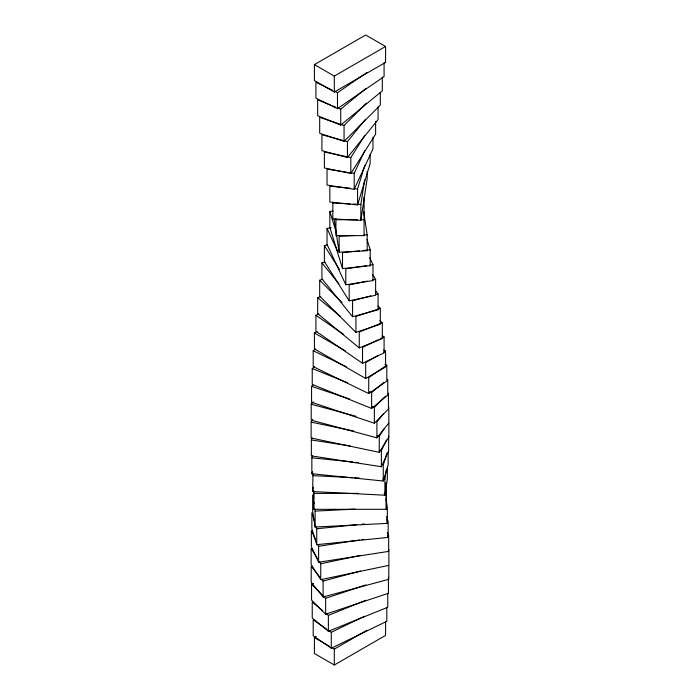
<?xml version="1.0" encoding="UTF-8"?>
<svg xmlns="http://www.w3.org/2000/svg" width="700" height="700" viewBox="0 0 700 700"><rect width="100%" height="100%" fill="white"/><g stroke="black" fill="none" stroke-linecap="round" stroke-linejoin="round"><path stroke-width="1.05" d="M387.345 467.355L387.345 479.019L384.886 495.206L312.655 491.558L312.988 473.48M312.655 491.558L313.311 487.244M332.824 201.994L332.824 218.934L360.859 220.351L360.859 204.435L364.586 179.839M360.859 220.351L367.176 178.649L367.176 171.22M384.886 495.206L384.886 479.29L386.356 469.577M350.096 188.221L329.849 186.165L329.849 202.081L357.56 204.899L357.56 188.982L364.796 165.279M357.56 204.899L370.151 163.678L370.151 154.123M388.141 452.279L388.141 465.01L383.259 481.005L311.859 473.742L311.859 457.826L312.463 455.823M311.859 473.742L312.463 471.739M386.925 453.093L383.259 465.089L383.259 481.005M346.894 172.226L327.031 169.155L327.031 185.071L354.209 189.28L354.209 173.364L364.735 150.684M354.209 189.28L372.969 148.846L372.969 137.174M388.658 436.17L388.658 451.028L381.377 466.725L311.342 455.884L311.342 439.967L312.252 438.007M381.377 466.725L381.377 450.8L386.382 440.02M350.822 157.57L324.38 152.014L324.38 167.93L350.822 173.486L350.822 157.57L364.665 135.616M350.822 173.486L375.62 134.155L375.62 121.424M388.806 407.19L388.876 437.062L379.251 452.331L311.124 438.016L311.124 422.1L312.821 419.405M379.251 452.331L379.251 436.415L384.352 428.33M347.428 141.61L321.93 134.75L321.93 150.666L347.428 157.526L347.428 141.61L365.137 119.691M347.428 157.526L378.07 119.586L378.07 106.855M388.806 423.106L376.906 437.832L311.194 420.14L311.194 404.224L313.18 401.774M383.512 413.735L376.906 421.916L376.906 437.832M344.059 125.484L319.69 117.355L319.69 133.271L344.059 141.4L344.059 125.484L366.424 103.11M344.059 141.4L380.31 105.149L380.31 92.409M388.43 393.225L388.43 409.141L374.36 423.211L311.57 402.281L311.57 386.365L313.049 384.877M374.36 423.211L374.36 407.295L385.473 396.183M330.706 105.131L317.678 99.864L317.678 115.78L340.734 125.099L340.734 109.183L365.68 88.603M340.734 125.099L382.322 90.808L382.322 77.009M387.765 379.225L387.765 395.141L371.63 408.45L312.235 384.44L312.235 368.524L314.659 366.529M371.63 408.45L371.63 392.534L383.731 382.55M332.579 90.344L315.919 82.276L315.919 98.192L337.479 108.631L337.479 92.715L367.054 72.362M337.479 108.631L384.081 76.562L384.081 62.772M384.869 364.245L386.811 365.19L386.811 381.106L368.725 393.549L313.189 366.642L313.189 350.726L315.77 348.95M386.811 365.19L368.725 377.632L368.725 393.549M314.414 64.601L365.689 35L385.586 46.489L385.586 62.405L334.311 92.006L314.414 80.517L314.414 64.601L334.311 76.09L385.586 46.489M383.723 350.017L385.586 351.094L385.586 367.019L365.689 378.499L314.414 348.906L314.414 332.981L317.126 331.415M378.35 355.276L365.689 362.582L365.689 378.499M383.775 352.144L385.586 351.094M385.586 621.609L385.586 635.399L334.311 665L314.414 653.511L314.414 637.595L316.277 636.519M331.599 647.517L334.311 649.084L366.94 630.245M382.287 335.703L384.081 336.936L384.081 352.852L362.521 363.3L315.919 331.231L315.919 315.315L318.859 313.889M378.201 339.789L362.521 347.384L362.521 363.3M380.161 338.835L384.081 336.936M328.685 630.525L331.275 632.301L364.402 616.245M326.97 629.335L313.189 619.859L313.189 635.775L331.275 648.218L386.811 621.311L386.811 607.512M379.82 320.635L382.322 322.691L382.322 338.608L359.266 347.926L317.678 313.635L317.678 297.719L320.688 296.511M382.322 322.691L359.266 332.01L359.266 347.926M325.955 613.366L328.37 615.37L365.619 600.311M322.726 610.706L312.235 602.061L312.235 617.977L328.37 631.286L387.765 607.276L387.765 593.477M378 306.04L380.31 308.359L380.31 324.275L355.941 332.395L319.69 296.144L319.69 280.227L322.735 279.213M380.31 308.359L355.941 316.479L355.941 332.395M388.43 577.36L388.43 593.276L325.64 614.206L311.57 600.136L311.57 584.22L313.626 583.538M311.57 584.22L325.64 598.29L365.785 584.911M375.349 290.544L378.07 293.912L378.07 309.829L352.572 316.697L321.93 278.757L321.93 262.841L324.984 262.019M370.93 295.838L352.572 300.781L352.572 316.697M376.031 294.464L378.07 293.912M321.773 579.442L323.094 581.079L360.64 570.972M320.451 577.806L311.194 566.361L311.194 582.278L323.094 596.995L388.806 579.303L388.806 565.512M372.733 274.776L375.62 279.352L375.62 295.269L349.178 300.825L324.38 261.485L324.38 245.569L327.556 244.904M367.159 281.129L349.178 284.909L349.178 300.825M372.444 280.017L375.62 279.352M319.611 561.951L320.749 563.745L360.132 555.468M317.345 558.364L311.124 548.485L311.124 564.401L320.749 579.661L388.876 565.346L388.876 549.43M369.766 257.757L372.969 264.661L372.969 280.578L345.791 284.777L327.031 244.344L327.031 228.428L331.205 227.78M366.704 265.624L345.791 268.861L345.791 284.777M369.836 265.142L372.969 264.661M317.713 544.346L318.623 546.306L359.564 539.971M361.725 539.639L363.877 539.306M315.438 539.438L311.342 530.609L311.342 546.525L318.623 562.222L388.658 551.39L388.658 535.465L387.293 532.525M367.045 239.514L370.204 249.821L370.204 265.738L342.501 268.572L329.849 227.351L329.849 211.435L333.051 211.111M359.546 250.915L342.501 252.656L342.501 268.572M362.749 250.582L370.204 249.821M316.129 526.759L316.741 528.754L356.773 524.685M362.18 524.134L364.341 523.915M314.606 521.762L311.859 512.759L311.859 528.675L316.741 544.679L388.141 537.407L388.141 521.491L386.619 516.486M355.32 235.454L339.141 236.267L339.141 252.184L367.176 250.766L367.176 234.85L363.615 211.33M363.939 235.016L367.176 234.85M314.781 508.961L315.114 511.123L354.996 509.11M313.967 503.571L312.655 494.944L312.655 510.86L315.114 527.039L387.345 523.39L387.345 507.474L386.033 498.846M335.93 219.721L357.578 219.721M360.824 219.721L364.07 219.721M358.137 493.395L313.766 493.412L313.766 509.329L386.277 509.294L386.277 493.377L384.108 493.377M332.824 203.018L350.079 203.893M353.308 204.05L360.859 204.435M312.655 475.641L352.546 477.654M354.699 477.767L359.012 477.986M382.734 479.185L384.886 479.29M354.366 188.659L357.56 188.982M311.859 457.826L352.966 462.009M356.213 462.341L358.374 462.56M348.976 172.55L354.209 173.364M311.342 439.967L350.131 445.97M379.225 450.468L381.377 450.8M311.124 422.1L353.701 431.051M377.125 435.969L379.251 436.415M311.194 404.224L356.046 416.299M311.57 386.365L349.659 399.053M372.304 406.604L374.36 407.295M332.71 105.936L335.72 107.152M337.724 107.966L340.734 109.183M312.235 368.524L347.463 382.769M369.618 391.72L371.63 392.534M334.539 91.289L337.479 92.715M313.189 350.726L346.316 366.774M314.414 332.981L345.179 350.744M314.414 637.595L329.796 646.476M315.919 315.315L343.7 334.434M317.678 297.719L340.139 316.243M319.69 280.227L342.055 302.592M321.93 262.841L338.949 283.92M324.38 245.569L339.377 269.351M327.031 228.428L337.558 251.108M329.849 211.435L336.49 233.074M387.537 535.404L388.141 537.407M386.689 519.076L387.345 523.39M334.119 219.039L339.141 252.184M386.26 482.554L386.277 509.294M313.766 491.251L313.757 499.581M313.757 501.751L313.766 509.329M386.251 482.44L386.251 493.054M364.07 196.998L364.07 235.638L335.93 235.638L335.93 218.47M334.311 76.09L334.311 92.006M334.311 649.084L334.311 665M331.275 632.301L331.275 648.218M328.37 615.37L328.37 631.286M325.64 598.29L325.64 614.206M323.094 581.079L323.094 596.995M320.749 563.745L320.749 579.661M318.623 546.306L318.623 562.222M316.741 528.754L316.741 544.679M315.114 511.123L315.114 527.039M313.749 490.963L313.749 493.089"/></g></svg>
